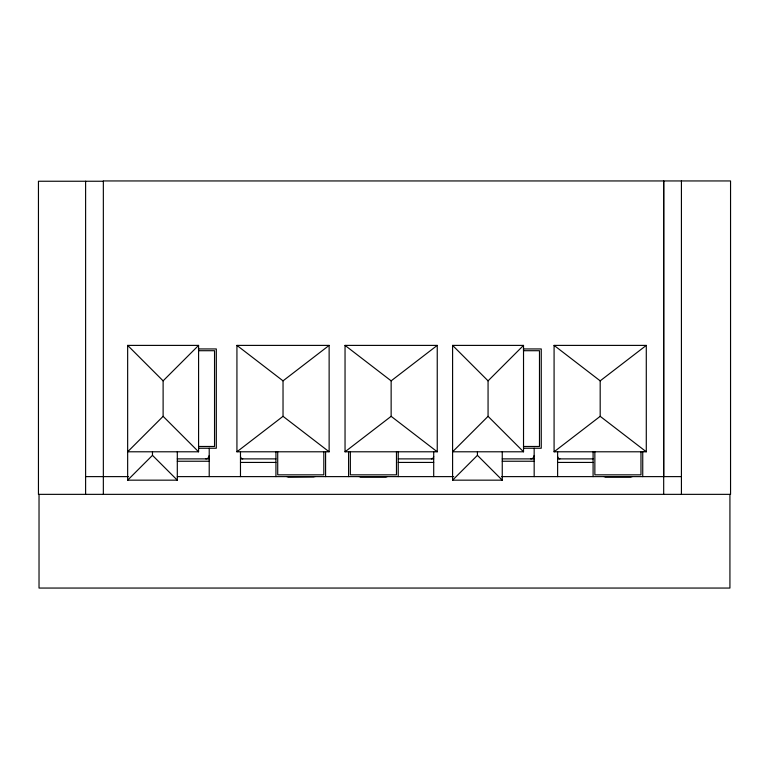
<?xml version="1.0" encoding="UTF-8"?>
<svg xmlns="http://www.w3.org/2000/svg" width="769" height="769" viewBox="0 0 769 769"><rect width="100%" height="100%" fill="white"/><g stroke="black" fill="none" stroke-linecap="round" stroke-linejoin="round"><path stroke-width="1.15" d="M433.706 456.613L433.687 456.728A2.624 2.624 0 0 1 431.544 458.872L431.428 458.882M198.585 345.396L198.585 451.788L127.654 451.788L163.115 416.327L163.115 380.857L198.585 345.396L127.654 345.396L127.654 480.164L177.303 480.164L177.303 451.788M127.654 480.164L152.473 455.335L152.473 451.788M523.526 345.396L523.526 451.788L452.595 451.788L488.065 416.327L488.065 380.857L523.526 345.396L452.595 345.396L452.595 480.164L502.253 480.164L502.253 451.788M452.595 480.164L477.424 455.335L477.424 451.788M329.132 451.788L283.03 416.327L283.03 380.857L329.132 345.396L329.132 451.788L236.929 451.788L236.929 345.396L329.132 345.396M236.929 451.788L283.03 416.327M345.041 451.788L391.142 416.327L391.142 380.857L437.244 345.396L437.244 451.788L345.041 451.788L345.041 345.396L437.244 345.396M646.287 451.788L600.185 416.327L600.185 380.857L646.287 345.396L646.287 451.788L554.084 451.788L554.084 345.396L646.287 345.396M554.084 451.788L600.185 416.327M103.344 181.244L38.45 181.244L38.45 494.352L730.55 494.352L730.55 180.946L103.344 180.946L103.344 494.352M198.335 348.943L216.31 348.943L216.31 448.24L198.585 448.24M523.276 348.943L541.261 348.943L541.261 448.24L523.526 448.24M198.479 350.712L214.541 350.712L214.541 446.472L198.479 446.472M523.42 350.712L539.482 350.712L539.482 446.472L523.42 446.472M177.303 458.882L209.216 458.882M240.476 458.882L275.936 458.882M398.236 458.882L433.706 458.882M502.253 458.882L534.167 458.882M557.621 458.882L593.091 458.882M177.303 461.246L209.216 461.246M502.253 461.246L534.167 461.246M240.476 462.429L275.936 462.429M398.236 462.429L433.706 462.429M557.621 462.429L593.091 462.429M85.609 476.617L128.538 476.617M177.303 476.617L453.7 476.617M501.696 476.617L681.421 476.617M313.944 476.693L287.933 476.915M559.899 458.882L559.784 458.872A2.624 2.624 0 0 1 557.64 456.728L557.621 456.613M242.744 458.882L242.639 458.872A2.624 2.624 0 0 1 240.486 456.728L240.476 456.613M554.084 345.396L600.185 380.857M345.041 345.396L391.142 380.857M391.142 416.327L437.244 451.788M236.929 345.396L283.03 380.857M452.595 345.396L488.065 380.857M488.065 416.327L523.526 451.788M477.424 455.335L502.253 480.164M127.654 345.396L163.115 380.857M163.115 416.327L198.585 451.788M152.473 455.335L177.303 480.164M729.925 494.352L729.925 588.054L39.027 588.054L39.027 494.352M681.421 180.946L681.421 494.352M663.705 476.617L663.705 180.946L663.685 494.352M642.74 451.557L642.74 476.617M640.971 452.047L640.971 474.838L594.86 474.838L594.86 451.711M632.272 476.617L603.905 476.617M631.089 476.915L605.088 476.915M593.091 451.788L593.091 476.617M557.621 451.788L557.621 476.617M534.167 448.24L534.167 476.617M433.706 451.788L433.706 476.617M398.236 451.788L398.236 476.617M396.468 451.711L396.468 474.838L350.356 474.838L350.356 452.047M387.422 476.617L359.056 476.617M386.24 476.915L360.238 476.915M348.588 451.557L348.588 476.617M325.585 451.557L325.585 476.617M323.816 452.047L323.816 474.838L277.715 474.838L277.715 451.711M315.127 476.617L286.75 476.617M275.936 451.788L275.936 476.617M240.476 451.788L240.476 476.617M209.216 448.24L209.216 476.617M85.609 181.244L85.609 494.352M534.167 455.469A3.412 3.412 0 0 1 530.754 458.882M209.216 455.469A3.412 3.412 0 0 1 205.804 458.882"/></g></svg>
